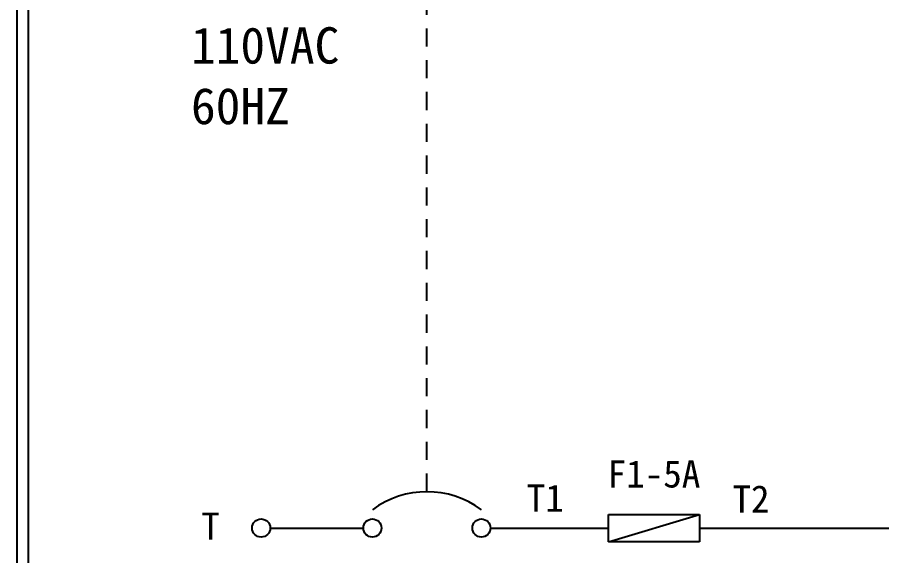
# Model space of a CAD drawing. Extents: x 10 to 297, y 3 to 207.
# Drawn here: x 10 to 105.2, y 68.1 to 127.3 of the extents above; entities that cross this region are included whole.
import ezdxf

# ---------------------------------------------------------------- set-up
doc = ezdxf.new("R2010")
doc.units = 0
doc.linetypes.add('HIDDEN9', pattern=[3.5, 2, -1.5])
doc.layers.add('DIM', color=6, linetype='CONTINUOUS')
doc.layers.add('圖框層', color=7, linetype='CONTINUOUS')
doc.styles.add('STYLE1', font='KAIU.TTF')
doc.styles.add('STYLE2', font='KAIU.TTF')

msp = doc.modelspace()

# ---------------------------------------------------------------- linework, layer by layer
at = {"layer": 'DIM', "color": 5, "linetype": 'HIDDEN9'}
msp.add_line((55.095, 75.114), (55.095, 183.054), dxfattribs=at)
at = {"layer": 'DIM', "color": 0, "linetype": 'Continuous'}
for p, q in [((75.095, 72.614), (85.095, 72.614)), ((75.095, 69.614), (85.095, 72.614)), ((75.095, 69.614), (75.095, 72.614)), ((85.095, 72.614), (85.095, 69.614)), ((85.095, 69.614), (75.095, 69.614))]:
    msp.add_line(p, q, dxfattribs=at)
at = {"layer": 'DIM', "color": 6, "linetype": 'Continuous'}
for p, q in [((37.845, 71.114), (45.095, 71.114)), ((45.095, 71.114), (48.095, 71.114)), ((62.095, 71.114), (65.095, 71.114)), ((65.095, 71.114), (75.095, 71.114))]:
    msp.add_line(p, q, dxfattribs=at)
at = {"layer": 'DIM', "color": 6}
msp.add_line((85.095, 71.114), (120.499, 71.114), dxfattribs=at)
at = {"layer": 'DIM', "color": 6, "linetype": 'Continuous'}
msp.add_circle((36.845, 71.114), 1, dxfattribs=at)
at = {"layer": 'DIM', "color": 0, "linetype": 'Continuous'}
for centre in [(49.095, 71.114), (61.095, 71.114)]:
    msp.add_circle(centre, 1, dxfattribs=at)
msp.add_arc((55.095, 65.114), 10, 53.1301, 126.8699, dxfattribs=at)
at = {"layer": '圖框層', "color": 7}
for p, q in [((10, 3), (10, 206.969)), ((11.25, 4.25), (11.25, 205.719))]:
    msp.add_line(p, q, dxfattribs=at)

# ---------------------------------------------------------------- texts
at = {"layer": 'DIM', "color": 0, "linetype": 'Continuous', "style": 'STYLE1'}
msp.add_text('F1-5A', height=3, dxfattribs=at).set_placement((74.989, 75.577))
at = {"layer": 'DIM', "color": 163, "linetype": 'Continuous', "style": 'STYLE1'}
for s, p in [('T1', (66.086, 72.916)), ('T2', (88.734, 72.828)), ('T', (30.259, 69.827))]:
    msp.add_text(s, height=3, dxfattribs=at).set_placement(p)
at = {"layer": 'DIM', "color": 6, "insert": (29.121, 126.233), "char_height": 4, "width": 16.436, "attachment_point": 1, "style": 'STYLE2'}
msp.add_mtext('110VAC\\P60HZ', dxfattribs=at)

doc.saveas('drawing.dxf')
